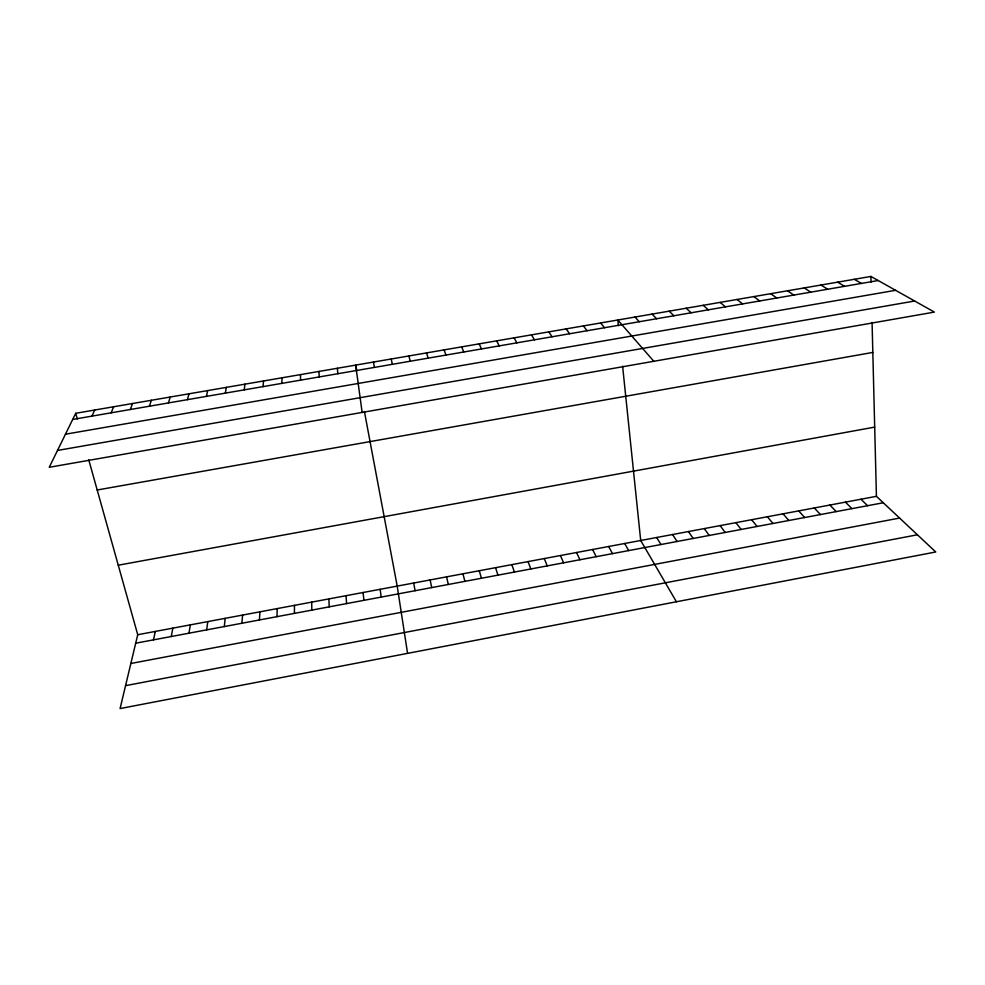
<?xml version="1.0" encoding="UTF-8"?>
<svg xmlns="http://www.w3.org/2000/svg" width="985" height="985" viewBox="0 0 985 985"><rect width="100%" height="100%" fill="white"/><g stroke="black" fill="none" stroke-linecap="round" stroke-linejoin="round"><path stroke-width="1.48" d="M294.404 613.384L294.478 605.356M276.945 616.672L277.216 608.595M281.808 383.387L282.042 377.784M259.424 619.959L259.929 611.833M263.032 386.613L263.512 380.973M241.879 623.259L242.593 615.083M224.284 626.558L225.208 618.334M244.206 389.863L244.945 384.162M206.653 629.871L207.798 621.597M188.972 633.195L190.339 624.872M225.343 393.113L226.328 387.364M171.255 636.519L172.843 628.147M206.431 396.376L207.663 390.577M153.5 639.856L155.31 631.434M88.736 459.773L137.728 634.722L120.084 708.56L935.75 551.982L876.428 496.329L872.07 322.452M187.47 399.651L188.948 393.803M168.46 402.927L170.196 397.029M149.4 406.214L151.394 400.267M130.303 409.514L132.544 403.505M111.145 412.813L113.644 406.756M91.95 416.126L94.708 410.019M75.71 413.294L49.25 467.284L934.383 312.097L870.912 276.44L75.71 413.294L77.31 418.982M125.551 685.659L917.417 534.781M130.857 663.484L899.6 518.073M137.728 634.722L876.428 496.329M135.708 643.205L883.274 502.756M118.262 565.193L874.692 427.108M97.195 490.001L872.821 352.421M65.466 434.213L895.599 290.304M57.499 450.44L914.659 301.016M72.693 419.45L878.189 280.528M854.303 279.297L861.383 283.421M837.669 282.153L844.539 286.327M820.985 285.022L827.646 289.245M804.265 287.903L810.729 292.163M787.508 290.784L793.762 295.081M770.713 293.678L776.759 298.012M753.882 296.571L759.718 300.954M737.014 299.477L742.628 303.897M720.097 302.395L725.514 306.852M703.155 305.313L708.35 309.819M686.163 308.231L691.15 312.787M669.135 311.161L673.9 315.754M860.939 499.235L867.613 505.699M845.438 502.141L851.926 508.642M652.058 314.104L656.613 318.734M829.887 505.046L836.203 511.597M814.312 507.964L820.443 514.552M634.956 317.047L639.29 321.726M798.7 510.895L804.646 517.519M653.818 361.286L617.804 319.99L618.395 325.653M783.05 513.825L788.825 520.499M767.377 516.756L772.966 523.478M600.616 322.957L604.519 327.722M751.654 519.711L757.071 526.458M735.906 522.653L741.139 529.45M583.391 325.924L587.072 330.726M720.133 525.608L725.169 532.454M566.116 328.892L569.576 333.743M704.312 528.576L709.175 535.458M688.466 531.543L693.144 538.475M548.805 331.871L552.043 336.771M672.583 534.523L677.064 541.491M656.663 537.502L660.96 544.52M531.457 334.851L534.473 339.8M676.412 601.761L640.706 540.494L622.606 366.186M514.072 337.843L516.866 342.842M624.724 543.486L628.652 550.59M608.705 546.49L612.436 553.632M496.637 340.847L499.21 345.883M592.638 549.495L596.184 556.685M576.545 552.511L579.906 559.751M479.166 343.851L481.505 348.936M560.428 555.528L563.58 562.817M461.645 346.868L463.763 352.002M544.262 558.557L547.229 565.883M528.058 561.598L530.841 568.961M444.1 349.884L445.983 355.068M511.831 564.639L514.416 572.051M495.566 567.68L497.942 575.141M426.493 352.913L428.155 358.134M479.252 570.734L481.443 578.244M408.861 355.954L410.289 361.224M462.913 573.799L464.908 581.359M446.537 576.865L448.335 584.462M391.18 358.996L392.387 364.315M430.125 579.943L431.725 587.589M356.755 370.779L355.696 365.103L362.135 412.432M364.401 411.447L397.201 586.112L407.568 653.375M413.675 583.021L415.079 590.717M373.463 362.049L374.423 367.405M380.173 589.301L381.158 597.082M363.108 592.502L363.884 600.333M337.35 368.267L337.843 373.721M346.018 595.703L346.585 603.583M318.955 371.431L319.214 376.935M328.879 598.917L329.224 606.846M870.912 276.44L871.048 282.067M311.691 602.13L311.839 610.109M300.524 374.596L300.524 380.148"/></g></svg>
